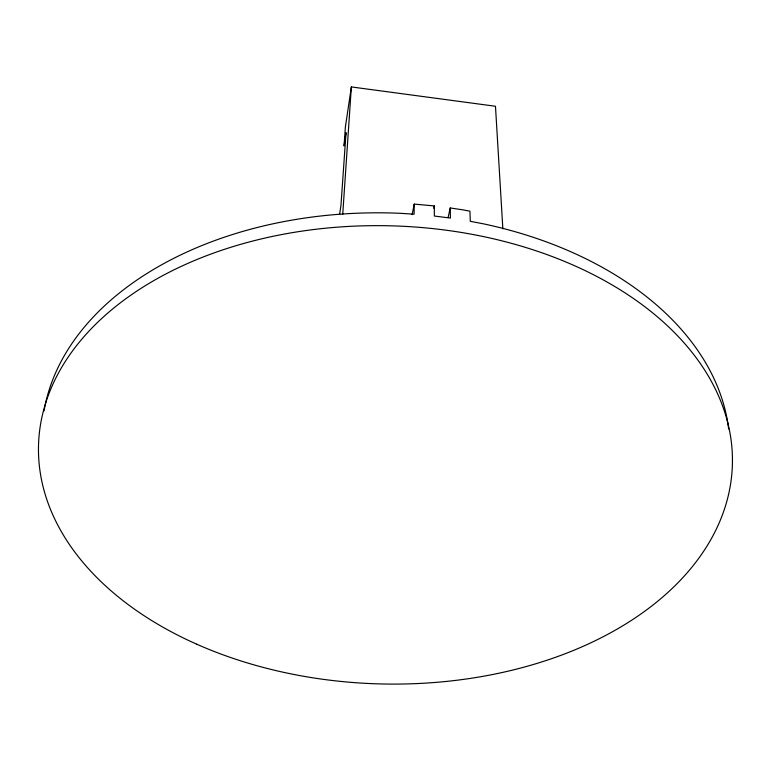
<?xml version="1.0" encoding="UTF-8"?>
<svg xmlns="http://www.w3.org/2000/svg" width="771" height="771" viewBox="0 0 771 771"><rect width="100%" height="100%" fill="white"/><g stroke="black" fill="none" stroke-linecap="round" stroke-linejoin="round"><path stroke-width="1.16" d="M728.643 428.975A344.039 229.286 1.6 0 0 483.86 223.918L470.281 221.306L469.934 211.196L463.024 209.866L450.235 207.968L450.418 218.068L434.362 216.034L434.304 205.934L414.21 204.103L414.104 214.193L400.024 213.288A344.039 229.286 1.6 0 0 44.053 410.904M342.738 214.242L351.354 86.93L495.474 106.263L502.856 228.862M351.354 86.93L345.369 127.119L344.049 145.883L346.034 132.631L340.975 205.317L339.597 214.29M412.119 214.608L414.21 204.103M433.803 208.286L434.304 205.934M448.144 217.335L450.235 207.968M196.73 644.199A347.075 229.112 1.6 0 0 731.987 472.112A347.075 229.112 1.6 0 0 227.618 248.301A347.075 229.112 1.6 0 0 196.73 644.199"/></g></svg>
